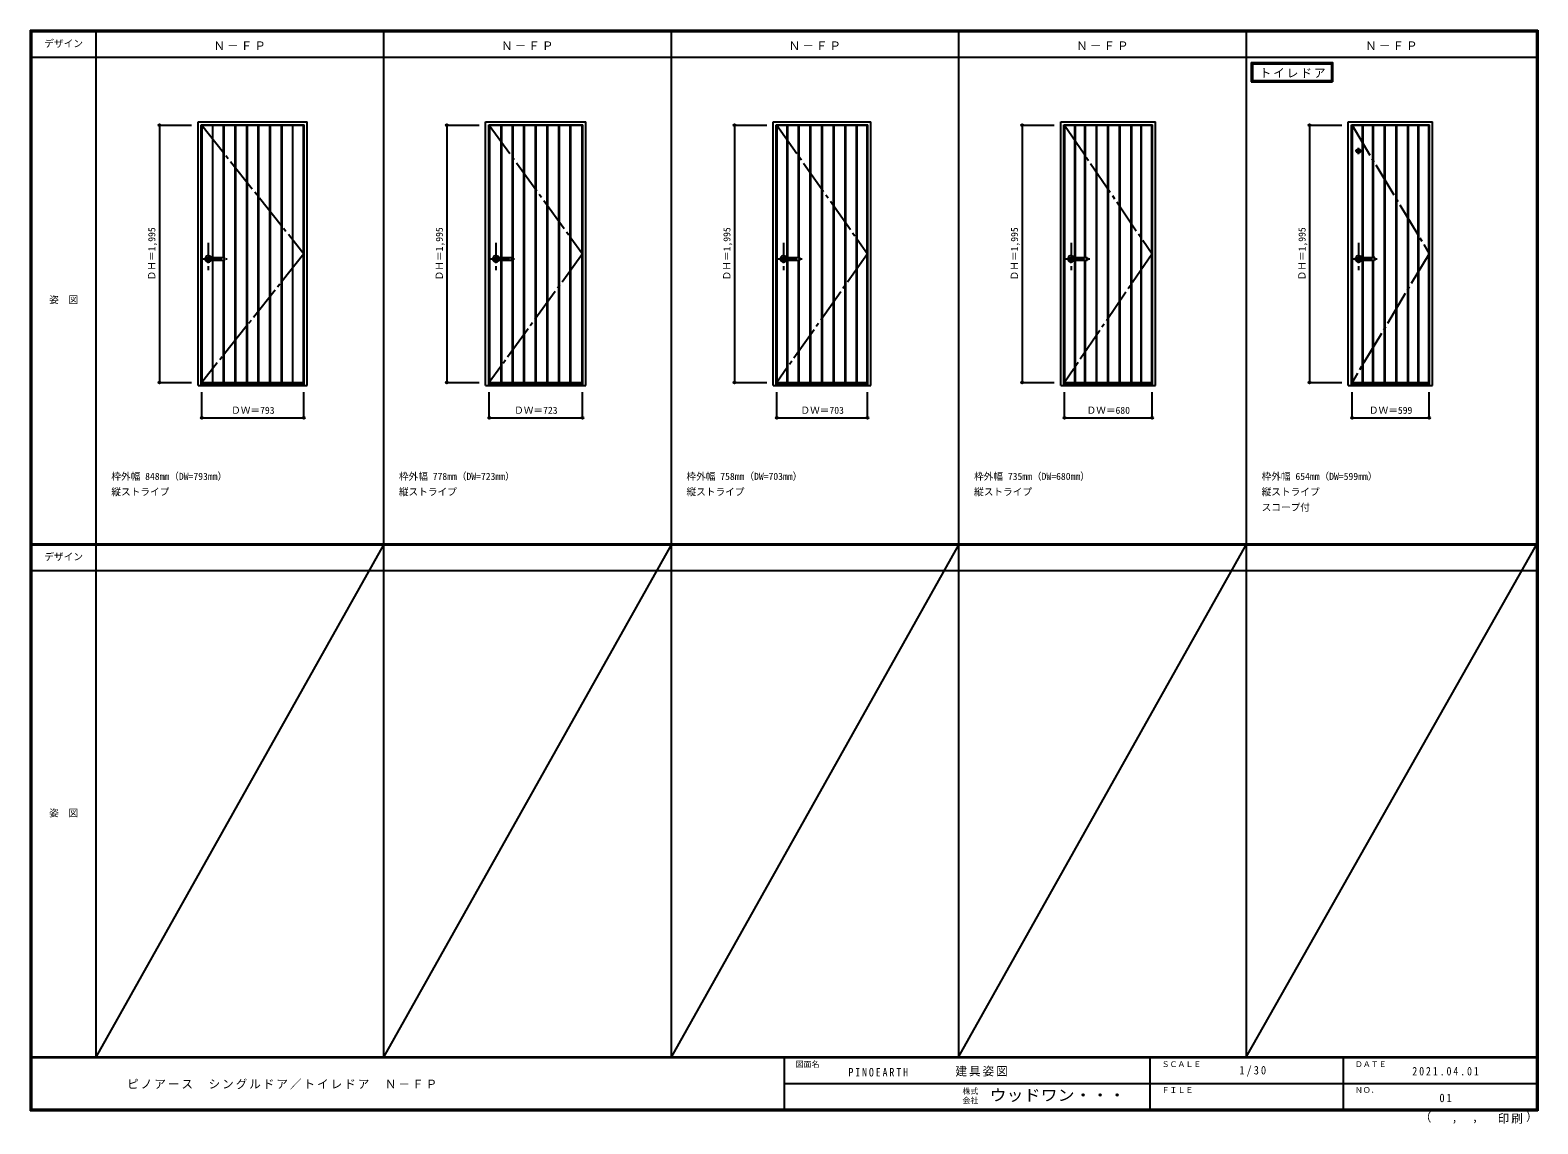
# Model space of a CAD drawing. Units: millimetres, scale not verified. Extents: x -6000 to 5700, y -4307 to 4175.
import ezdxf
from ezdxf.enums import TextEntityAlignment as Align

# ---------------------------------------------------------------- set-up
doc = ezdxf.new("R2010")
doc.units = ezdxf.units.MM
doc.header["$LTSCALE"] = 30
doc.header["$PDMODE"] = 32
doc.header["$PDSIZE"] = 15
for name, pattern in [('CHAIN1', [8, 5, -1, 1, -1]), ('CHAIN2', [12, 9, -1, 1, -1]), ('DASHED1', [1.8, 1.2, -0.6])]:
    doc.linetypes.add(name, pattern=pattern)
for name, color, linetype in [('0-1_通り芯', 4, 'CHAIN1'), ('0-2_扉', 3, 'Continuous'), ('0-3_仕上げ', 3, 'Continuous'), ('0-4_枠', 3, 'Continuous'), ('0-5_レバー', 3, 'Continuous'), ('0-7_', 7, 'CHAIN2'), ('0-A_文字', 7, 'Continuous'), ('0-B_寸法', 7, 'Continuous'), ('0-C_ハッチ', 4, 'DASHED1'), ('F-1_枠', 6, 'Continuous'), ('F-A_文字', 7, 'Continuous')]:
    doc.layers.add(name, color=color, linetype=linetype)
doc.styles.add('ＭＳ ゴシック', font='')
doc.styles.get('ＭＳ ゴシック').set_extended_font_data('MS Gothic')

msp = doc.modelspace()

# ---------------------------------------------------------------- linework, layer by layer
at = {"layer": '0-1_通り芯'}
for p, q in [((4333.67, 3238), (4282.33, 3238)), ((4308, 3212.33), (4308, 3263.67)), ((-4617.4, 2524.5), (-4617.4, 2314.5)), ((-2385.8, 2524.5), (-2385.8, 2314.5)), ((-154.2, 2524.5), (-154.2, 2314.5)), ((2077.4, 2524.5), (2077.4, 2314.5)), ((4309, 2524.5), (4309, 2314.5)), ((-4662.4, 2400.5), (-4472.4, 2400.5)), ((-2430.8, 2400.5), (-2240.8, 2400.5)), ((-199.2, 2400.5), (-9.2, 2400.5)), ((2032.4, 2400.5), (2222.4, 2400.5)), ((4264, 2400.5), (4454, 2400.5))]:
    msp.add_line(p, q, dxfattribs=at)
at = {"layer": '0-2_扉'}
for p, q in [((-4668.4, 3438), (-3875.4, 3438)), ((-4668.4, 1443), (-4668.4, 3438)), ((-3875.4, 1443), (-3875.4, 3438)), ((-2436.8, 3438), (-1713.8, 3438)), ((-2436.8, 1443), (-2436.8, 3438)), ((-1713.8, 1443), (-1713.8, 3438)), ((-205.2, 3438), (497.8, 3438)), ((-205.2, 1443), (-205.2, 3438)), ((497.8, 1443), (497.8, 3438)), ((2026.4, 3438), (2706.4, 3438)), ((2026.4, 1443), (2026.4, 3438)), ((2706.4, 1443), (2706.4, 3438)), ((4258, 3438), (4857, 3438)), ((4258, 1443), (4258, 3438)), ((4857, 1443), (4857, 3438)), ((-4668.4, 1443), (-3875.4, 1443)), ((-2436.8, 1443), (-1713.8, 1443)), ((-205.2, 1443), (497.8, 1443)), ((2026.4, 1443), (2706.4, 1443)), ((4258, 1443), (4857, 1443))]:
    msp.add_line(p, q, dxfattribs=at)
at = {"layer": '0-3_仕上げ'}
for p, q in [((-4665.4, 1443), (-4665.4, 3438)), ((-4582.4, 2412), (-4582.4, 3438)), ((-4499.4, 2412), (-4499.4, 3438)), ((-4494.4, 2412), (-4494.4, 3438)), ((-4409.4, 1443), (-4409.4, 3438)), ((-4404.4, 1443), (-4404.4, 3438)), ((-4319.4, 1443), (-4319.4, 3438)), ((-4314.4, 1443), (-4314.4, 3438)), ((-4229.4, 1443), (-4229.4, 3438)), ((-4224.4, 1443), (-4224.4, 3438)), ((-4139.4, 1443), (-4139.4, 3438)), ((-4134.4, 1443), (-4134.4, 3438)), ((-4049.4, 1443), (-4049.4, 3438)), ((-4044.4, 1443), (-4044.4, 3438)), ((-3961.4, 1443), (-3961.4, 3438)), ((-3878.4, 1443), (-3878.4, 3438)), ((-2433.8, 1443), (-2433.8, 3438)), ((-2345.8, 2412), (-2345.8, 3438)), ((-2340.8, 2412), (-2340.8, 3438)), ((-2257.8, 1443), (-2257.8, 3438)), ((-2252.8, 1443), (-2252.8, 3438)), ((-2167.8, 1443), (-2167.8, 3438)), ((-2162.8, 1443), (-2162.8, 3438)), ((-2077.8, 1443), (-2077.8, 3438)), ((-2072.8, 1443), (-2072.8, 3438)), ((-1987.8, 1443), (-1987.8, 3438)), ((-1982.8, 1443), (-1982.8, 3438)), ((-1897.8, 1443), (-1897.8, 3438)), ((-1892.8, 1443), (-1892.8, 3438)), ((-1809.8, 1443), (-1809.8, 3438)), ((-1804.8, 1443), (-1804.8, 3438)), ((-1716.8, 1443), (-1716.8, 3438)), ((-202.2, 1443), (-202.2, 3438)), ((-124.2, 2412), (-124.2, 3438)), ((-119.2, 2412), (-119.2, 3438)), ((-36.2, 2412), (-36.2, 3438)), ((-31.2, 2412), (-31.2, 3438)), ((53.8, 1443), (53.8, 3438)), ((58.8, 1443), (58.8, 3438)), ((143.8, 1443), (143.8, 3438)), ((148.8, 1443), (148.8, 3438)), ((233.8, 1443), (233.8, 3438)), ((238.8, 1443), (238.8, 3438)), ((323.8, 1443), (323.8, 3438)), ((328.8, 1443), (328.8, 3438)), ((411.8, 1443), (411.8, 3438)), ((416.8, 1443), (416.8, 3438)), ((494.8, 1443), (494.8, 3438)), ((2029.4, 1443), (2029.4, 3438)), ((2107.4, 2412), (2107.4, 3438)), ((2112.4, 2412), (2112.4, 3438)), ((2183.9, 2412), (2183.9, 3438)), ((2188.9, 2412), (2188.9, 3438)), ((2273.9, 1443), (2273.9, 3438)), ((2278.9, 1443), (2278.9, 3438)), ((2363.9, 1443), (2363.9, 3438)), ((2368.9, 1443), (2368.9, 3438)), ((2453.9, 1443), (2453.9, 3438)), ((2458.9, 1443), (2458.9, 3438)), ((2543.9, 1443), (2543.9, 3438)), ((2548.9, 1443), (2548.9, 3438)), ((2620.4, 1443), (2620.4, 3438)), ((2625.4, 1443), (2625.4, 3438)), ((2703.4, 1443), (2703.4, 3438)), ((4261, 1443), (4261, 3438)), ((4339, 2412), (4339, 3438)), ((4344, 2412), (4344, 3438)), ((4420, 2412), (4420, 3438)), ((4425, 2412), (4425, 3438)), ((4510, 1443), (4510, 3438)), ((4515, 1443), (4515, 3438)), ((4600, 1443), (4600, 3438)), ((4605, 1443), (4605, 3438)), ((4690, 1443), (4690, 3438)), ((4695, 1443), (4695, 3438)), ((4771, 1443), (4771, 3438)), ((4776, 1443), (4776, 3438)), ((4854, 1443), (4854, 3438)), ((-4582.4, 1443), (-4582.4, 2389)), ((-4499.4, 1443), (-4499.4, 2389)), ((-4494.4, 1443), (-4494.4, 2389)), ((-2345.8, 1443), (-2345.8, 2389)), ((-2340.8, 1443), (-2340.8, 2389)), ((-124.2, 1443), (-124.2, 2389)), ((-119.2, 1443), (-119.2, 2389)), ((-36.2, 1443), (-36.2, 2389)), ((-31.2, 1443), (-31.2, 2389)), ((2107.4, 1443), (2107.4, 2389)), ((2112.4, 1443), (2112.4, 2389)), ((2183.9, 1443), (2183.9, 2389)), ((2188.9, 1443), (2188.9, 2389)), ((4339, 1443), (4339, 2389)), ((4344, 1443), (4344, 2389)), ((4420, 1443), (4420, 2389)), ((4425, 1443), (4425, 2389))]:
    msp.add_line(p, q, dxfattribs=at)
at = {"layer": '0-3_仕上げ', "color": 7}
msp.add_circle((4308, 3238), 15, dxfattribs=at)
at = {"layer": '0-3_仕上げ'}
msp.add_circle((4308, 3238), 12.5, dxfattribs=at)
at = {"layer": '0-4_枠'}
for p, q in [((-4697.4, 3465), (-3849.4, 3465)), ((-4697.4, 1418), (-4697.4, 3465)), ((-4673.4, 3441), (-3873.4, 3441)), ((-4673.4, 1418), (-4673.4, 3441)), ((-3873.4, 1418), (-3873.4, 3441)), ((-3849.4, 1418), (-3849.4, 3465)), ((-2465.8, 3465), (-1687.8, 3465)), ((-2465.8, 1418), (-2465.8, 3465)), ((-2441.8, 3441), (-1711.8, 3441)), ((-2441.8, 1418), (-2441.8, 3441)), ((-1711.8, 1418), (-1711.8, 3441)), ((-1687.8, 1418), (-1687.8, 3465)), ((-234.2, 3465), (523.8, 3465)), ((-234.2, 1418), (-234.2, 3465)), ((-210.2, 3441), (499.8, 3441)), ((-210.2, 1418), (-210.2, 3441)), ((499.8, 1418), (499.8, 3441)), ((523.8, 1418), (523.8, 3465)), ((1997.4, 3465), (2732.4, 3465)), ((1997.4, 1418), (1997.4, 3465)), ((2021.4, 3441), (2708.4, 3441)), ((2021.4, 1418), (2021.4, 3441)), ((2708.4, 1418), (2708.4, 3441)), ((2732.4, 1418), (2732.4, 3465)), ((4229, 3465), (4883, 3465)), ((4229, 1418), (4229, 3465)), ((4253, 3441), (4859, 3441)), ((4253, 1418), (4253, 3441)), ((4859, 1418), (4859, 3441)), ((4883, 1418), (4883, 3465)), ((-4697.4, 1418), (-3849.4, 1418)), ((-4673.4, 1430), (-3873.4, 1430)), ((-2465.8, 1418), (-1687.8, 1418)), ((-2441.8, 1430), (-1711.8, 1430)), ((-234.2, 1418), (523.8, 1418)), ((-210.2, 1430), (499.8, 1430)), ((1997.4, 1418), (2732.4, 1418)), ((2021.4, 1430), (2708.4, 1430)), ((4229, 1418), (4883, 1418)), ((4253, 1430), (4859, 1430))]:
    msp.add_line(p, q, dxfattribs=at)
at = {"layer": '0-5_レバー'}
for p, q in [((-4617.4, 2410), (-4598.4, 2410)), ((-4617.4, 2391), (-4598.4, 2391)), ((-4598.4, 2411), (-4597.4, 2412)), ((-4598.4, 2390), (-4598.4, 2411)), ((-4598.4, 2390), (-4597.4, 2389)), ((-4597.4, 2412), (-4493.4, 2412)), ((-4493.4, 2389), (-4597.4, 2389)), ((-4492.4, 2411), (-4493.4, 2412)), ((-4492.4, 2390), (-4493.4, 2389)), ((-4492.4, 2390), (-4492.4, 2411)), ((-2385.8, 2410), (-2366.8, 2410)), ((-2385.8, 2391), (-2366.8, 2391)), ((-2366.8, 2411), (-2365.8, 2412)), ((-2366.8, 2390), (-2366.8, 2411)), ((-2366.8, 2390), (-2365.8, 2389)), ((-2365.8, 2412), (-2261.8, 2412)), ((-2261.8, 2389), (-2365.8, 2389)), ((-2260.8, 2411), (-2261.8, 2412)), ((-2260.8, 2390), (-2261.8, 2389)), ((-2260.8, 2390), (-2260.8, 2411)), ((-154.2, 2410), (-135.2, 2410)), ((-154.2, 2391), (-135.2, 2391)), ((-135.2, 2411), (-134.2, 2412)), ((-135.2, 2390), (-135.2, 2411)), ((-135.2, 2390), (-134.2, 2389)), ((-134.2, 2412), (-30.2, 2412)), ((-30.2, 2389), (-134.2, 2389)), ((-29.2, 2411), (-30.2, 2412)), ((-29.2, 2390), (-30.2, 2389)), ((-29.2, 2390), (-29.2, 2411)), ((2077.4, 2410), (2096.4, 2410)), ((2077.4, 2391), (2096.4, 2391)), ((2096.4, 2411), (2097.4, 2412)), ((2096.4, 2390), (2096.4, 2411)), ((2096.4, 2390), (2097.4, 2389)), ((2097.4, 2412), (2201.4, 2412)), ((2201.4, 2389), (2097.4, 2389)), ((2202.4, 2411), (2201.4, 2412)), ((2202.4, 2390), (2201.4, 2389)), ((2202.4, 2390), (2202.4, 2411)), ((4309, 2410), (4328, 2410)), ((4309, 2391), (4328, 2391)), ((4328, 2411), (4329, 2412)), ((4328, 2390), (4328, 2411)), ((4328, 2390), (4329, 2389)), ((4329, 2412), (4433, 2412)), ((4433, 2389), (4329, 2389)), ((4434, 2411), (4433, 2412)), ((4434, 2390), (4433, 2389)), ((4434, 2390), (4434, 2411))]:
    msp.add_line(p, q, dxfattribs=at)
at = {"layer": '0-5_レバー', "color": 4}
for p, q in [((-4597.4, 2389), (-4597.4, 2412)), ((-4493.4, 2412), (-4493.4, 2389)), ((-2365.8, 2389), (-2365.8, 2412)), ((-2261.8, 2412), (-2261.8, 2389)), ((-134.2, 2389), (-134.2, 2412)), ((-30.2, 2412), (-30.2, 2389)), ((2097.4, 2389), (2097.4, 2412)), ((2201.4, 2412), (2201.4, 2389)), ((4329, 2389), (4329, 2412)), ((4433, 2412), (4433, 2389))]:
    msp.add_line(p, q, dxfattribs=at)
for centre, radius, start, end in [((-4617.4, 2400.5), 24.55, 27.93255, 332.06745), ((-4617.4, 2400.5), 11, 59.72736, 300.27264), ((-2385.8, 2400.5), 24.55, 27.93255, 332.06745), ((-2385.8, 2400.5), 11, 59.72736, 300.27264), ((-154.2, 2400.5), 24.55, 27.93255, 332.06745), ((-154.2, 2400.5), 11, 59.72736, 300.27264), ((2077.4, 2400.5), 24.55, 27.93255, 332.06745), ((2077.4, 2400.5), 11, 59.72736, 300.27264), ((4309, 2400.5), 24.55, 27.93255, 332.06745), ((4309, 2400.5), 11, 59.72736, 300.27264)]:
    msp.add_arc(centre, radius, start, end, dxfattribs=at)
at = {"layer": '0-5_レバー'}
for centre in [(-4617.4, 2400.5), (-2385.8, 2400.5), (-154.2, 2400.5), (2077.4, 2400.5), (4309, 2400.5)]:
    msp.add_arc(centre, 9.5, 90, 270, dxfattribs=at)
at = {"layer": '0-7_'}
for p, q in [((-4668.4, 3438), (-3875.4, 2440.5)), ((-2436.8, 3438), (-1713.8, 2440.5)), ((-205.2, 3438), (497.8, 2440.5)), ((2026.4, 3438), (2706.4, 2440.5)), ((4258, 3438), (4857, 2440.5)), ((-3875.4, 2440.5), (-4668.4, 1443)), ((-1713.8, 2440.5), (-2436.8, 1443)), ((497.8, 2440.5), (-205.2, 1443)), ((2706.4, 2440.5), (2026.4, 1443)), ((4857, 2440.5), (4258, 1443))]:
    msp.add_line(p, q, dxfattribs=at)
at = {"layer": '0-A_文字'}
for p, q in [((3476.4, 3925), (3476.4, 3775)), ((3486.4, 3915), (3486.4, 3785)), ((3486.4, 3915), (4097.43, 3915)), ((4097.43, 3915), (4097.43, 3785)), ((3476.4, 3775), (4107.43, 3775)), ((3486.4, 3785), (4097.43, 3785))]:
    msp.add_line(p, q, dxfattribs=at)
msp.add_lwpolyline([(3476.4, 3925), (4107.43, 3925), (4107.43, 3775)], dxfattribs=at)
at = {"layer": '0-B_寸法', "color": 4}
for p, q in [((-4997.4, 3438), (-4747.4, 3438)), ((-4997.4, 3438), (-4997.4, 1443)), ((-2765.8, 3438), (-2515.8, 3438)), ((-2765.8, 3438), (-2765.8, 1443)), ((-534.2, 3438), (-284.2, 3438)), ((-534.2, 3438), (-534.2, 1443)), ((1697.4, 3438), (1947.4, 3438)), ((1697.4, 3438), (1697.4, 1443)), ((3929, 3438), (4179, 3438)), ((3929, 3438), (3929, 1443)), ((-4997.4, 1443), (-4747.4, 1443)), ((-2765.8, 1443), (-2515.8, 1443)), ((-534.2, 1443), (-284.2, 1443)), ((1697.4, 1443), (1947.4, 1443)), ((3929, 1443), (4179, 1443)), ((-4668.4, 1168), (-4668.4, 1368)), ((-3875.4, 1168), (-3875.4, 1368)), ((-2436.8, 1168), (-2436.8, 1368)), ((-1713.8, 1168), (-1713.8, 1368)), ((-205.2, 1168), (-205.2, 1368)), ((497.8, 1168), (497.8, 1368)), ((2026.4, 1168), (2026.4, 1368)), ((2706.4, 1168), (2706.4, 1368)), ((4258, 1168), (4258, 1368)), ((4857, 1168), (4857, 1368)), ((-4668.4, 1168), (-3875.4, 1168)), ((-2436.8, 1168), (-1713.8, 1168)), ((-205.2, 1168), (497.8, 1168)), ((2026.4, 1168), (2706.4, 1168)), ((4258, 1168), (4857, 1168))]:
    msp.add_line(p, q, dxfattribs=at)
at = {"layer": '0-B_寸法'}
for p in [(-4997.4, 3438), (-2765.8, 3438), (-534.2, 3438), (1697.4, 3438), (3929, 3438), (-4997.4, 1443), (-2765.8, 1443), (-534.2, 1443), (1697.4, 1443), (3929, 1443), (-4668.4, 1168), (-3875.4, 1168), (-2436.8, 1168), (-1713.8, 1168), (-205.2, 1168), (497.8, 1168), (2026.4, 1168), (2706.4, 1168), (4258, 1168), (4857, 1168)]:
    msp.add_point(p, dxfattribs=at)
at = {"layer": '0-C_ハッチ'}
for p, q in [((4296.5, 3233.1), (4312.9, 3249.5)), ((4296.58, 3243.07), (4302.93, 3249.42)), ((4300.97, 3227.67), (4318.33, 3245.03)), ((4308.72, 3225.52), (4320.48, 3237.28))]:
    msp.add_line(p, q, dxfattribs=at)
at = {"layer": 'F-1_枠'}
for p, q in [((-6000, 4175), (5700, 4175)), ((-6000, 4175), (-6000, -4205)), ((-6000, 4170), (5700, 4170)), ((-6000, 4165), (5700, 4165)), ((-5995, 4175), (-5995, -4205)), ((-5990, 4175), (-5990, -4205)), ((-5490, 4175), (-5490, -3790)), ((-3258.4, 4175), (-3258.4, -3790)), ((-1026.8, 4175), (-1026.8, -3790)), ((1204.8, 4175), (1204.8, -3790)), ((3436.4, 4175), (3436.4, -3790)), ((5690, 4175), (5690, -4205)), ((5695, 4175), (5695, -4205)), ((5700, 4175), (5700, -4205)), ((-6000, 3965), (5700, 3965)), ((-6000, 190.5), (5700, 190.5)), ((-6000, 187.5), (5700, 187.5)), ((-6000, 184.5), (5700, 184.5)), ((-6000, -15.5), (5700, -15.5)), ((5700, -3790), (-6000, -3790)), ((5700, -3795), (-6000, -3795)), ((-150, -3795), (-150, -4195)), ((2690, -3795), (2690, -4195)), ((4190, -3795), (4190, -4195)), ((-150, -3995), (5690, -3995.01)), ((5700, -4195), (-6000, -4195)), ((5700, -4200), (-6000, -4200)), ((5700, -4205), (-6000, -4205))]:
    msp.add_line(p, q, dxfattribs=at)
at = {"layer": 'F-A_文字'}
for p, q in [((-3258.4, 184.5), (-5490, -3790)), ((-1026.8, 184.5), (-3258.4, -3790)), ((1204.8, 184.5), (-1026.8, -3790)), ((1204.8, -3790), (3436.4, 184.5)), ((3436.4, -3790), (5690, 184.5))]:
    msp.add_line(p, q, dxfattribs=at)

# ---------------------------------------------------------------- texts
at = {"layer": '0-A_文字', "style": 'ＭＳ ゴシック'}
for s, p in [('枠外幅 848mm（DW=793mm）', (-5370, 670.5)), ('枠外幅 778mm（DW=723mm）', (-3138.4, 670.5)), ('枠外幅 758mm（DW=703mm）', (-906.8, 670.5)), ('枠外幅 735mm（DW=680mm）', (1324.8, 670.5)), ('枠外幅 654mm（DW=599mm）', (3556.4, 670.5)), ('縦ストライプ', (-5370, 550.5)), ('縦ストライプ', (-3138.4, 550.5)), ('縦ストライプ', (-906.8, 550.5)), ('縦ストライプ', (1324.8, 550.5)), ('縦ストライプ', (3556.4, 550.5)), ('スコープ付', (3556.4, 430.5))]:
    msp.add_text(s, height=54.99, dxfattribs=at).set_placement(p, align=Align.BOTTOM_LEFT)
at = {"layer": '0-A_文字', "char_height": 65.98, "attachment_point": 7, "style": 'ＭＳ ゴシック'}
for s, insert in [('\\T1.17;Ｎ－ＦＰ', (-4576.7, 4020)), ('\\T1.17;Ｎ－ＦＰ', (-2345.1, 4020)), ('\\T1.17;Ｎ－ＦＰ', (-113.5, 4020)), ('\\T1.17;Ｎ－ＦＰ', (2118.1, 4020)), ('\\T1.17;Ｎ－ＦＰ', (4360.7, 4020)), ('\\T1.17;トイレドア', (3541.06, 3805))]:
    msp.add_mtext(s, dxfattribs=dict(at, insert=insert))
at = {"layer": '0-B_寸法', "style": 'ＭＳ ゴシック'}
for p in [(-5012.4, 2234.25), (-2780.8, 2234.25), (-549.2, 2234.25), (1682.4, 2234.25), (3914, 2234.25)]:
    msp.add_text('ＤＨ＝1,995', height=54.99, rotation=90, dxfattribs=at).set_placement(p, align=Align.BOTTOM_LEFT)
for s, p in [('ＤＷ＝793', (-4440.65, 1183)), ('ＤＷ＝723', (-2244.55, 1183)), ('ＤＷ＝703', (-22.45, 1183)), ('ＤＷ＝680', (2197.65, 1183)), ('ＤＷ＝599', (4388.75, 1183))]:
    msp.add_text(s, height=54.99, dxfattribs=at).set_placement(p, align=Align.BOTTOM_LEFT)
at = {"layer": 'F-A_文字', "style": 'ＭＳ ゴシック'}
for s, height, p in [('デザイン', 54.99, (-5890, 4027.5)), ('姿\u3000図', 54.99, (-5852.5, 2040.25)), ('デザイン', 54.99, (-5890, 47)), ('姿\u3000図', 54.99, (-5852.5, -1940.25)), ('図面名', 43.99, (-60, -3880)), ('ＳＣＡＬＥ', 43.99, (2780, -3880)), ('ＤＡＴＥ', 43.99, (4280, -3880)), ('株式', 43.99, (1235, -4089)), ('ＦＩＬＥ', 43.99, (2780, -4080)), ('ＮＯ．', 43.99, (4280, -4080)), ('会社', 43.99, (1235, -4161)), ('（', 65.98, (4784.03, -4308.31)), ('）', 65.98, (5608.4, -4304.13)), (',', 65.98, (5031.28, -4308.31)), (',', 65.98, (5190.2, -4305.53))]:
    msp.add_text(s, height=height, dxfattribs=at).set_placement(p, align=Align.BOTTOM_LEFT)
at = {"layer": 'F-A_文字', "style": 'ＭＳ ゴシック', "width": 1.1}
msp.add_text('ウッドワン・・・', height=87.98, dxfattribs=at).set_placement((1445, -4155), align=Align.BOTTOM_LEFT)
at = {"layer": 'F-A_文字', "char_height": 65.98, "attachment_point": 7, "style": 'ＭＳ ゴシック'}
for s, insert in [('\\T1.17;建具姿図', (1180.42, -3940)), ('\\T1.38;\\W0.9;1/30', (3383.75, -3940)), ('\\T1.17;ピノアース\u3000シングルドア／トイレドア\u3000Ｎ－ＦＰ', (-5247.55, -4040)), ('\\T1.39;\\W0.85;PINOEARTH', (350, -3940.79)), ('\\T1.39;\\W0.85;2021.04.01', (4726.25, -3932.5)), ('\\T1.36;\\W0.9;01', (4936.25, -4140)), ('\\T1.17;印刷', (5388.15, -4306.92))]:
    msp.add_mtext(s, dxfattribs=dict(at, insert=insert))

doc.saveas('drawing.dxf')
